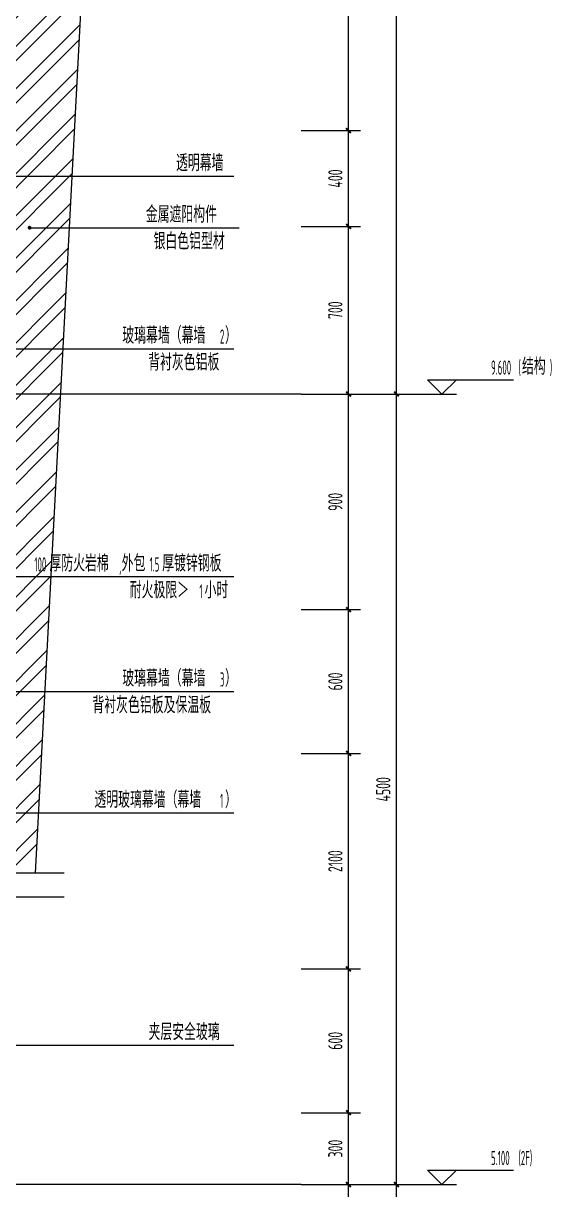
# Model space of a CAD drawing. Extents: x 76956 to 102217, y 21605 to 39570.
# Drawn here: x 93936 to 96140, y 31158 to 36027 of the extents above; entities that cross this region are included whole.
import ezdxf

# ---------------------------------------------------------------- set-up
doc = ezdxf.new("R2010")
doc.units = 0
doc.header["$LTSCALE"] = 1000
doc.header["$MEASUREMENT"] = 0
doc.linetypes.add('DOTE', pattern=[2.42, 2, -0.2, 0.02, -0.2])
for name, color, linetype in [('01-标注_尺寸', 124, 'Continuous'), ('01-标注_标高', 200, 'Continuous'), ('01-标注_符号', 200, 'Continuous'), ('02-TEXT_标注', 130, 'Continuous'), ('05-填充_156', 156, 'Continuous'), ('A-SUR_看线', 231, 'Continuous')]:
    doc.layers.add(name, color=color, linetype=linetype)
doc.layers.add('DIM_MODI', color=2, linetype='Continuous', plot=False)
doc.styles.add('_TCH_DIM', font='ros1.shx', dxfattribs={"width": 0.75, "bigfont": 'jd.shx'})
doc.styles.add('_TCH_DIM_T3', font='ros1.shx', dxfattribs={"width": 0.705882, "bigfont": 'jd.shx'})
doc.dimstyles.new('_TCH_ARCH&&20', dxfattribs={"dimtxt": 59.5, "dimasz": 20, "dimexe": 50, "dimexo": 60, "dimgap": 25.25, "dimtad": 1, "dimdec": 0, "dimzin": 0, "dimdsep": 46, "dimtxsty": '_TCH_DIM_T3', "dimblk": 'ARCHTICK', "dimcen": 0.09, "dimclrt": 7, "dimazin": 2, "dimtfac": 1, "dimtdec": 0, "dimtix": 1, "dimtmove": 2, "dimatfit": 3, "dimfxl": 0, "dimtolj": 1, "dimtzin": 0, "dimarcsym": 0})

# ---------------------------------------------------------------- blocks, each defined once
blk = doc.blocks.new('_ArchTick')
at = {"color": 0, "linetype": 'ByBlock', "const_width": 0.4}
blk.add_lwpolyline([(-0.5, -0.5), (0.5, 0.5)], dxfattribs=at)
blk = doc.blocks.new('*D113')
at = {"layer": '01-标注_尺寸', "color": 0, "lineweight": -2, "transparency": 16777216}
for p, q in [((95222.3, 38479.5), (95542.2, 38479.5)), ((95492.2, 34479.5), (95492.2, 38479.5)), ((95222.3, 34479.5), (95542.2, 34479.5))]:
    blk.add_line(p, q, dxfattribs=at)
at = {"layer": 'Defpoints', "color": 0, "transparency": 16777216}
for p in [(95162.3, 38479.5), (95492.2, 38479.5), (95162.3, 34479.5)]:
    blk.add_point(p, dxfattribs=at)
at = {"layer": '01-标注_尺寸', "color": 0, "lineweight": -2, "transparency": 16777216, "xscale": 20, "yscale": 20, "zscale": 20}
for p, rotation in [((95492.2, 38479.5), 90), ((95492.2, 34479.5), 270)]:
    blk.add_blockref('_ArchTick', p, dxfattribs=dict(at, rotation=rotation))
at = {"layer": '01-标注_尺寸', "color": 7, "transparency": 16777216, "insert": (95437.2, 36479.5), "char_height": 59.5, "attachment_point": 5, "rotation": 90, "style": '_TCH_DIM_T3'}
blk.add_mtext('\\A1;4000', dxfattribs=at)
blk = doc.blocks.new('*D114')
at = {"layer": '01-标注_尺寸', "color": 0, "lineweight": -2, "transparency": 16777216}
for p, q in [((95222.3, 34479.5), (95542.2, 34479.5)), ((95492.2, 31179.5), (95492.2, 34479.5)), ((95222.3, 31179.5), (95542.2, 31179.5))]:
    blk.add_line(p, q, dxfattribs=at)
at = {"layer": 'Defpoints', "color": 0, "transparency": 16777216}
for p in [(95162.3, 34479.5), (95492.2, 34479.5), (95162.3, 31179.5)]:
    blk.add_point(p, dxfattribs=at)
at = {"layer": '01-标注_尺寸', "color": 0, "lineweight": -2, "transparency": 16777216, "xscale": 20, "yscale": 20, "zscale": 20}
for p, rotation in [((95492.2, 34479.5), 90), ((95492.2, 31179.5), 270)]:
    blk.add_blockref('_ArchTick', p, dxfattribs=dict(at, rotation=rotation))
at = {"layer": '01-标注_尺寸', "color": 7, "transparency": 16777216, "insert": (95437.2, 32829.5), "char_height": 59.5, "attachment_point": 5, "rotation": 90, "style": '_TCH_DIM_T3'}
blk.add_mtext('\\A1;4500', dxfattribs=at)
blk = doc.blocks.new('*D115')
at = {"layer": '01-标注_尺寸', "color": 0, "lineweight": -2, "transparency": 16777216}
for p, q in [((95222.3, 31179.5), (95542.2, 31179.5)), ((95492.2, 28179.5), (95492.2, 31179.5)), ((95222.3, 28179.5), (95542.2, 28179.5))]:
    blk.add_line(p, q, dxfattribs=at)
at = {"layer": 'Defpoints', "color": 0, "transparency": 16777216}
for p in [(95162.3, 31179.5), (95492.2, 31179.5), (95162.3, 28179.5)]:
    blk.add_point(p, dxfattribs=at)
at = {"layer": '01-标注_尺寸', "color": 0, "lineweight": -2, "transparency": 16777216, "xscale": 20, "yscale": 20, "zscale": 20}
for p, rotation in [((95492.2, 31179.5), 90), ((95492.2, 28179.5), 270)]:
    blk.add_blockref('_ArchTick', p, dxfattribs=dict(at, rotation=rotation))
at = {"layer": '01-标注_尺寸', "color": 7, "transparency": 16777216, "insert": (95437.2, 29679.5), "char_height": 59.5, "attachment_point": 5, "rotation": 90, "style": '_TCH_DIM_T3'}
blk.add_mtext('\\A1;5100', dxfattribs=at)
blk = doc.blocks.new('*D122')
at = {"layer": '01-标注_尺寸', "color": 0, "lineweight": -2, "transparency": 16777216}
for p, q in [((95094.3, 31179.5), (95342.2, 31179.5)), ((95292.2, 30129.5), (95292.2, 31179.5)), ((95094.3, 30129.5), (95342.2, 30129.5))]:
    blk.add_line(p, q, dxfattribs=at)
at = {"layer": 'Defpoints', "color": 0, "transparency": 16777216}
for p in [(95034.3, 31179.5), (95292.2, 31179.5), (95034.3, 30129.5)]:
    blk.add_point(p, dxfattribs=at)
at = {"layer": '01-标注_尺寸', "color": 0, "lineweight": -2, "transparency": 16777216, "xscale": 20, "yscale": 20, "zscale": 20}
for p, rotation in [((95292.2, 31179.5), 90), ((95292.2, 30129.5), 270)]:
    blk.add_blockref('_ArchTick', p, dxfattribs=dict(at, rotation=rotation))
at = {"layer": '01-标注_尺寸', "color": 7, "transparency": 16777216, "insert": (95237.2, 30654.5), "char_height": 59.5, "attachment_point": 5, "rotation": 90, "style": '_TCH_DIM_T3'}
blk.add_mtext('\\A1;1050', dxfattribs=at)
blk = doc.blocks.new('*D123')
at = {"layer": '01-标注_尺寸', "color": 0, "lineweight": -2, "transparency": 16777216}
for p, q in [((95094.3, 31479.5), (95342.2, 31479.5)), ((95292.2, 31179.5), (95292.2, 31479.5)), ((95094.3, 31179.5), (95342.2, 31179.5))]:
    blk.add_line(p, q, dxfattribs=at)
at = {"layer": 'Defpoints', "color": 0, "transparency": 16777216}
for p in [(95034.3, 31479.5), (95292.2, 31479.5), (95034.3, 31179.5)]:
    blk.add_point(p, dxfattribs=at)
at = {"layer": '01-标注_尺寸', "color": 0, "lineweight": -2, "transparency": 16777216, "xscale": 20, "yscale": 20, "zscale": 20}
for p, rotation in [((95292.2, 31479.5), 90), ((95292.2, 31179.5), 270)]:
    blk.add_blockref('_ArchTick', p, dxfattribs=dict(at, rotation=rotation))
at = {"layer": '01-标注_尺寸', "color": 7, "transparency": 16777216, "insert": (95237.2, 31329.5), "char_height": 59.5, "attachment_point": 5, "rotation": 90, "style": '_TCH_DIM_T3'}
blk.add_mtext('\\A1;300', dxfattribs=at)
blk = doc.blocks.new('*D124')
at = {"layer": '01-标注_尺寸', "color": 0, "lineweight": -2, "transparency": 16777216}
for p, q in [((95094.3, 32079.5), (95342.2, 32079.5)), ((95292.2, 31479.5), (95292.2, 32079.5)), ((95094.3, 31479.5), (95342.2, 31479.5))]:
    blk.add_line(p, q, dxfattribs=at)
at = {"layer": 'Defpoints', "color": 0, "transparency": 16777216}
for p in [(95034.3, 32079.5), (95292.2, 32079.5), (95034.3, 31479.5)]:
    blk.add_point(p, dxfattribs=at)
at = {"layer": '01-标注_尺寸', "color": 0, "lineweight": -2, "transparency": 16777216, "xscale": 20, "yscale": 20, "zscale": 20}
for p, rotation in [((95292.2, 32079.5), 90), ((95292.2, 31479.5), 270)]:
    blk.add_blockref('_ArchTick', p, dxfattribs=dict(at, rotation=rotation))
at = {"layer": '01-标注_尺寸', "color": 7, "transparency": 16777216, "insert": (95237.2, 31779.5), "char_height": 59.5, "attachment_point": 5, "rotation": 90, "style": '_TCH_DIM_T3'}
blk.add_mtext('\\A1;600', dxfattribs=at)
blk = doc.blocks.new('*D125')
at = {"layer": '01-标注_尺寸', "color": 0, "lineweight": -2, "transparency": 16777216}
for p, q in [((95094.3, 32979.5), (95342.2, 32979.5)), ((95292.2, 32079.5), (95292.2, 32979.5)), ((95094.3, 32079.5), (95342.2, 32079.5))]:
    blk.add_line(p, q, dxfattribs=at)
at = {"layer": 'Defpoints', "color": 0, "transparency": 16777216}
for p in [(95034.3, 32979.5), (95292.2, 32979.5), (95034.3, 32079.5)]:
    blk.add_point(p, dxfattribs=at)
at = {"layer": '01-标注_尺寸', "color": 0, "lineweight": -2, "transparency": 16777216, "xscale": 20, "yscale": 20, "zscale": 20}
for p, rotation in [((95292.2, 32979.5), 90), ((95292.2, 32079.5), 270)]:
    blk.add_blockref('_ArchTick', p, dxfattribs=dict(at, rotation=rotation))
at = {"layer": '01-标注_尺寸', "color": 7, "transparency": 16777216, "insert": (95237.2, 32529.5), "char_height": 59.5, "attachment_point": 5, "rotation": 90, "style": '_TCH_DIM_T3'}
blk.add_mtext('\\A1;2100', dxfattribs=at)
blk = doc.blocks.new('*D126')
at = {"layer": '01-标注_尺寸', "color": 0, "lineweight": -2, "transparency": 16777216}
for p, q in [((95094.3, 33579.5), (95342.2, 33579.5)), ((95292.2, 32979.5), (95292.2, 33579.5)), ((95094.3, 32979.5), (95342.2, 32979.5))]:
    blk.add_line(p, q, dxfattribs=at)
at = {"layer": 'Defpoints', "color": 0, "transparency": 16777216}
for p in [(95034.3, 33579.5), (95292.2, 33579.5), (95034.3, 32979.5)]:
    blk.add_point(p, dxfattribs=at)
at = {"layer": '01-标注_尺寸', "color": 0, "lineweight": -2, "transparency": 16777216, "xscale": 20, "yscale": 20, "zscale": 20}
for p, rotation in [((95292.2, 33579.5), 90), ((95292.2, 32979.5), 270)]:
    blk.add_blockref('_ArchTick', p, dxfattribs=dict(at, rotation=rotation))
at = {"layer": '01-标注_尺寸', "color": 7, "transparency": 16777216, "insert": (95237.2, 33279.5), "char_height": 59.5, "attachment_point": 5, "rotation": 90, "style": '_TCH_DIM_T3'}
blk.add_mtext('\\A1;600', dxfattribs=at)
blk = doc.blocks.new('*D127')
at = {"layer": '01-标注_尺寸', "color": 0, "lineweight": -2, "transparency": 16777216}
for p, q in [((95094.3, 34479.5), (95342.2, 34479.5)), ((95292.2, 33579.5), (95292.2, 34479.5)), ((95094.3, 33579.5), (95342.2, 33579.5))]:
    blk.add_line(p, q, dxfattribs=at)
at = {"layer": 'Defpoints', "color": 0, "transparency": 16777216}
for p in [(95034.3, 34479.5), (95292.2, 34479.5), (95034.3, 33579.5)]:
    blk.add_point(p, dxfattribs=at)
at = {"layer": '01-标注_尺寸', "color": 0, "lineweight": -2, "transparency": 16777216, "xscale": 20, "yscale": 20, "zscale": 20}
for p, rotation in [((95292.2, 34479.5), 90), ((95292.2, 33579.5), 270)]:
    blk.add_blockref('_ArchTick', p, dxfattribs=dict(at, rotation=rotation))
at = {"layer": '01-标注_尺寸', "color": 7, "transparency": 16777216, "insert": (95237.2, 34029.5), "char_height": 59.5, "attachment_point": 5, "rotation": 90, "style": '_TCH_DIM_T3'}
blk.add_mtext('\\A1;900', dxfattribs=at)
blk = doc.blocks.new('*D128')
at = {"layer": '01-标注_尺寸', "color": 0, "lineweight": -2, "transparency": 16777216}
for p, q in [((95094.3, 35179.5), (95342.2, 35179.5)), ((95292.2, 34479.5), (95292.2, 35179.5)), ((95094.3, 34479.5), (95342.2, 34479.5))]:
    blk.add_line(p, q, dxfattribs=at)
at = {"layer": 'Defpoints', "color": 0, "transparency": 16777216}
for p in [(95034.3, 35179.5), (95292.2, 35179.5), (95034.3, 34479.5)]:
    blk.add_point(p, dxfattribs=at)
at = {"layer": '01-标注_尺寸', "color": 0, "lineweight": -2, "transparency": 16777216, "xscale": 20, "yscale": 20, "zscale": 20}
for p, rotation in [((95292.2, 35179.5), 90), ((95292.2, 34479.5), 270)]:
    blk.add_blockref('_ArchTick', p, dxfattribs=dict(at, rotation=rotation))
at = {"layer": '01-标注_尺寸', "color": 7, "transparency": 16777216, "insert": (95237.2, 34829.5), "char_height": 59.5, "attachment_point": 5, "rotation": 90, "style": '_TCH_DIM_T3'}
blk.add_mtext('\\A1;700', dxfattribs=at)
blk = doc.blocks.new('*D129')
at = {"layer": '01-标注_尺寸', "color": 0, "lineweight": -2, "transparency": 16777216}
for p, q in [((95094.3, 35579.5), (95342.2, 35579.5)), ((95292.2, 35179.5), (95292.2, 35579.5)), ((95094.3, 35179.5), (95342.2, 35179.5))]:
    blk.add_line(p, q, dxfattribs=at)
at = {"layer": 'Defpoints', "color": 0, "transparency": 16777216}
for p in [(95034.3, 35579.5), (95292.2, 35579.5), (95034.3, 35179.5)]:
    blk.add_point(p, dxfattribs=at)
at = {"layer": '01-标注_尺寸', "color": 0, "lineweight": -2, "transparency": 16777216, "xscale": 20, "yscale": 20, "zscale": 20}
for p, rotation in [((95292.2, 35579.5), 90), ((95292.2, 35179.5), 270)]:
    blk.add_blockref('_ArchTick', p, dxfattribs=dict(at, rotation=rotation))
at = {"layer": '01-标注_尺寸', "color": 7, "transparency": 16777216, "insert": (95237.2, 35379.5), "char_height": 59.5, "attachment_point": 5, "rotation": 90, "style": '_TCH_DIM_T3'}
blk.add_mtext('\\A1;400', dxfattribs=at)
blk = doc.blocks.new('*D130')
at = {"layer": '01-标注_尺寸', "color": 0, "lineweight": -2, "transparency": 16777216}
for p, q in [((95094.3, 38479.5), (95342.2, 38479.5)), ((95292.2, 35579.5), (95292.2, 38479.5)), ((95094.3, 35579.5), (95342.2, 35579.5))]:
    blk.add_line(p, q, dxfattribs=at)
at = {"layer": 'Defpoints', "color": 0, "transparency": 16777216}
for p in [(95034.3, 38479.5), (95292.2, 38479.5), (95034.3, 35579.5)]:
    blk.add_point(p, dxfattribs=at)
at = {"layer": '01-标注_尺寸', "color": 0, "lineweight": -2, "transparency": 16777216, "xscale": 20, "yscale": 20, "zscale": 20}
for p, rotation in [((95292.2, 38479.5), 90), ((95292.2, 35579.5), 270)]:
    blk.add_blockref('_ArchTick', p, dxfattribs=dict(at, rotation=rotation))
at = {"layer": '01-标注_尺寸', "color": 7, "transparency": 16777216, "insert": (95237.2, 37029.5), "char_height": 59.5, "attachment_point": 5, "rotation": 90, "style": '_TCH_DIM_T3'}
blk.add_mtext('\\A1;2900', dxfattribs=at)

msp = doc.modelspace()

# ---------------------------------------------------------------- hatches: boundary and pattern name
at = {"layer": '05-填充_156'}
h = msp.add_hatch(dxfattribs=at)
h.set_pattern_fill('金属', color=256, scale=50)
h.set_pattern_definition([(45, (-23330.5, -5997.13), (-88.38835, 88.38835), []), (45, (-23271.58, -5997.13), (-88.38835, 88.38835), [])])
h.paths.add_polyline_path([(93685.1, 32479.5), (93985.5, 32479.5), (94300, 38479.5), (93999.6, 38479.5)])

# ---------------------------------------------------------------- linework, layer by layer
at = {"layer": '01-标注_标高'}
for p, q in [((95682.2, 34479.5), (95622.2, 34539.5)), ((95622.2, 34539.5), (95981.2, 34539.5)), ((95682.2, 34479.5), (95742.2, 34539.5)), ((95542.2, 34479.5), (95742.2, 34479.5)), ((95682.2, 31179.5), (95622.2, 31239.5)), ((95622.2, 31239.5), (95981.2, 31239.5)), ((95682.2, 31179.5), (95742.2, 31239.5)), ((95542.2, 31179.5), (95742.2, 31179.5))]:
    msp.add_line(p, q, dxfattribs=at)
at = {"layer": '01-标注_符号'}
for p, q in [((93557.3, 35388.8), (94813.3, 35388.8)), ((93961.8, 35174), (94380.5, 35174)), ((94380.5, 35174), (94835.7, 35174)), ((93557.3, 34668.8), (94813.3, 34668.8)), ((92956.5, 33717.5), (94424, 33717.5)), ((94424, 33717.5), (94813.3, 33717.5)), ((93557.3, 33237.5), (94813.3, 33237.5)), ((93557.3, 32730.8), (94813.3, 32730.8)), ((93557.3, 31761), (94813.3, 31761))]:
    msp.add_line(p, q, dxfattribs=at)
at = {"layer": '01-标注_符号', "const_width": 8}
msp.add_lwpolyline([(93957.8, 35174, 1), (93965.8, 35174, 1)], format="xyb", close=True, dxfattribs=at)
at = {"layer": '01-标注_符号'}
for points in [[(94105.5, 32479.5), (92468.9, 32479.5), (92453.7, 32437.5), (92438.8, 32521.5), (92423.9, 32479.5), (90787.3, 32479.5)], [(94105.5, 32379.5), (92468.9, 32379.5), (92453.7, 32337.5), (92438.8, 32421.5), (92423.9, 32379.5), (90787.3, 32379.5)]]:
    msp.add_lwpolyline(points, dxfattribs=at)
at = {"layer": 'A-SUR_看线', "color": 8}
msp.add_lwpolyline([(93985.5, 32479.5), (93685.1, 32479.5), (93999.6, 38479.5), (94300, 38479.5)], close=True, dxfattribs=at)
at = {"layer": 'DIM_MODI', "color": 24, "linetype": 'DOTE'}
for p, q in [((95094.3, 34479.5), (90907.3, 34479.5)), ((95094.3, 31179.5), (90957.3, 31179.5))]:
    msp.add_line(p, q, dxfattribs=at)

# ---------------------------------------------------------------- texts
at = {"layer": '02-TEXT_标注', "style": '_TCH_DIM'}
for s, height, width, p in [('透明幕墙', 69.46, 0.75, (94572.6, 35409.8)), ('金属遮阳构件', 69.46, 0.75, (94446.5, 35195)), ('银白色铝型材', 69.46, 0.75, (94478.9, 35083)), ('玻璃幕墙（幕墙', 69.46, 0.75, (94348.5, 34689.8)), ('）', 69.5, 0.75, (94776.9, 34689.8)), ('2', 59.5, 0.529412, (94755.9, 34689.8)), ('背衬灰色铝板', 69.46, 0.75, (94456.6, 34577.8)), ('(', 59.5, 0.529412, (96001.2, 34560.5)), ('结构', 69.46, 0.75, (96015.9, 34560.5)), (')', 59.5, 0.529412, (96132.3, 34560.5)), ('9.600', 59.5, 0.529412, (95887, 34560.5)), ('100', 59.5, 0.529412, (93981.4, 33738.5)), ('厚防火岩棉', 69.46, 0.75, (94044.4, 33738.5)), ('外包', 69.46, 0.75, (94345.9, 33738.5)), ('1.5', 59.5, 0.529412, (94462.3, 33738.5)), ('厚镀锌钢板', 69.46, 0.75, (94514.8, 33738.5)), (',', 59.5, 0.529412, (94335.4, 33738.5)), ('耐火极限＞', 69.46, 0.75, (94379.4, 33626.5)), ('小时', 69.46, 0.75, (94691.4, 33626.5)), ('1', 59.5, 0.529412, (94670.4, 33626.5)), ('玻璃幕墙（幕墙', 69.46, 0.75, (94348.5, 33258.5)), ('3', 59.5, 0.529412, (94755.9, 33258.5)), ('）', 69.5, 0.75, (94776.9, 33258.5)), ('背衬灰色铝板及保温板', 69.46, 0.75, (94223.8, 33146.5)), ('透明玻璃幕墙（幕墙', 69.46, 0.75, (94232.1, 32751.8)), ('）', 69.5, 0.75, (94776.9, 32751.8)), ('1', 59.5, 0.529412, (94755.9, 32751.8)), ('夹层安全玻璃', 69.46, 0.75, (94457.8, 31782)), ('5.100', 59.5, 0.529412, (95887, 31260.5)), ('(2F)', 59.5, 0.529412, (96001.2, 31260.5))]:
    msp.add_text(s, height=height, dxfattribs=dict(at, width=width)).set_placement(p)

# ---------------------------------------------------------------- dimensions: what is measured, and where the dimension line sits
at = {"layer": '01-标注_尺寸'}
for p1, p2, distance, picture, middle in [((95034.3, 35579.5), (95034.3, 38479.5), -257.9, '*D130', (95237.2, 37029.5)), ((95162.3, 34479.5), (95162.3, 38479.5), -329.8, '*D113', (95437.2, 36479.5)), ((95034.3, 35179.5), (95034.3, 35579.5), -257.9, '*D129', (95237.2, 35379.5)), ((95034.3, 34479.5), (95034.3, 35179.5), -257.9, '*D128', (95237.2, 34829.5)), ((95034.3, 33579.5), (95034.3, 34479.5), -257.9, '*D127', (95237.2, 34029.5)), ((95034.3, 32979.5), (95034.3, 33579.5), -257.9, '*D126', (95237.2, 33279.5)), ((95034.3, 31479.5), (95034.3, 32079.5), -257.9, '*D124', (95237.2, 31779.5)), ((95034.3, 31179.5), (95034.3, 31479.5), -257.9, '*D123', (95237.2, 31329.5)), ((95034.3, 30129.5), (95034.3, 31179.5), -257.9, '*D122', (95237.2, 30654.5))]:
    dim = msp.add_aligned_dim(p1=p1, p2=p2, distance=distance, dimstyle='_TCH_ARCH&&20', dxfattribs=at)
    dim.commit()
    dim.dimension.update_dxf_attribs({"geometry": picture, "text_midpoint": middle})
for p1, p2, distance, text, picture, middle in [((95162.3, 31179.5), (95162.3, 34479.5), -329.8, '4500', '*D114', (95437.2, 32829.5)), ((95034.3, 32079.5), (95034.3, 32979.5), -257.9, '2100', '*D125', (95237.2, 32529.5)), ((95162.3, 28179.5), (95162.3, 31179.5), -329.8, '5100', '*D115', (95437.2, 29679.5))]:
    dim = msp.add_aligned_dim(p1=p1, p2=p2, distance=distance, text=text, dimstyle='_TCH_ARCH&&20', dxfattribs=at)
    dim.commit()
    dim.dimension.update_dxf_attribs({"geometry": picture, "text_midpoint": middle})

doc.saveas('drawing.dxf')
